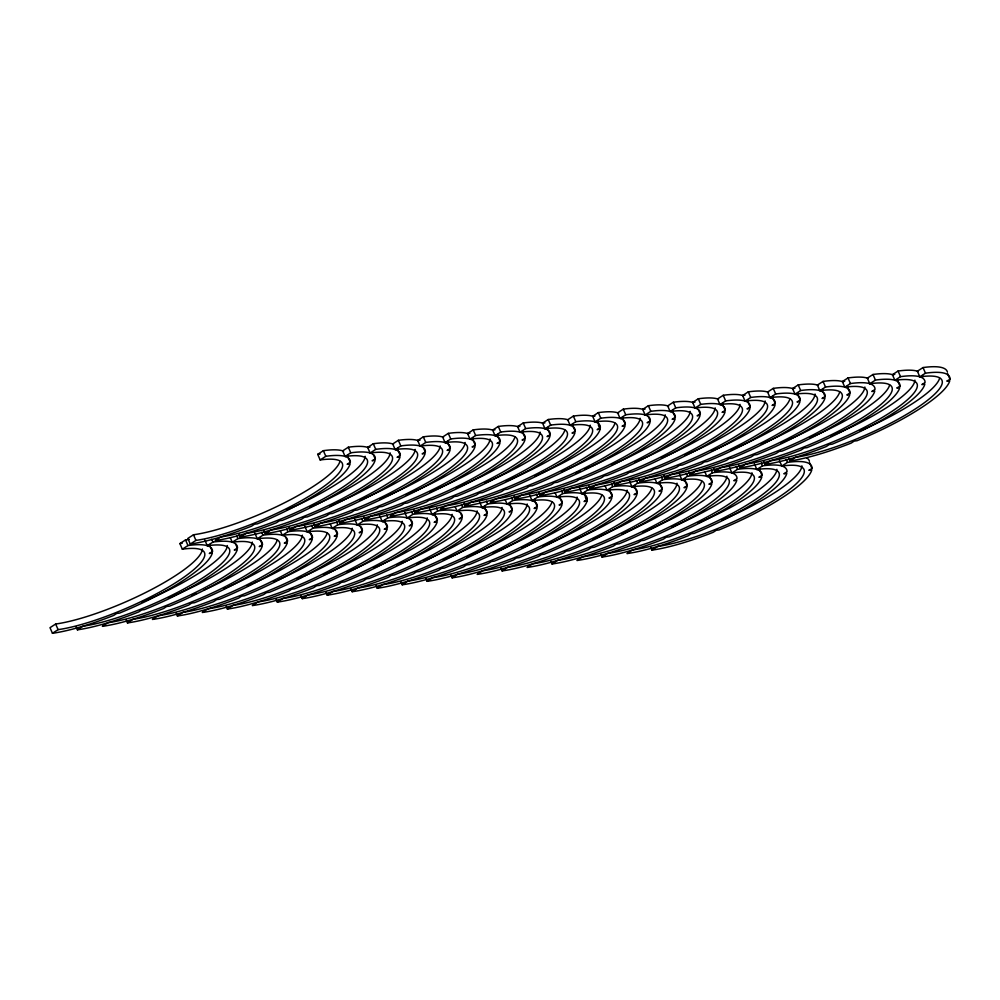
<?xml version="1.0" encoding="UTF-8"?>
<svg xmlns="http://www.w3.org/2000/svg" width="1000" height="1000" viewBox="0 0 1000 1000"><rect width="100%" height="100%" fill="white"/><g stroke="black" fill="none" stroke-linecap="round" stroke-linejoin="round"><path stroke-width="1.5" d="M52.45 633.288A100.275 21.538 -23.6 0 0 113.713 615.438L116.725 613.438L119.5 613.1A100.275 21.538 -23.6 0 0 212.288 553.025L209.325 553.488L212.512 551.462A100.275 21.538 -23.6 0 0 187.975 545.538L182.338 549.188A91.925 19.737 -23.6 0 1 177.65 581.438A91.925 19.737 -23.6 0 1 58.1 629.637L52.45 633.288L50 627.688L55.65 624.025A91.925 19.737 -23.6 0 0 148.3 591.188A91.925 19.737 -23.6 0 0 202.362 549.025M77.4 629.825A100.275 21.538 -23.6 0 0 138.663 611.962L141.688 609.975L144.462 609.625A100.275 21.538 -23.6 0 0 237.237 549.562L234.275 550.013L237.463 548A100.275 21.538 -23.6 0 0 212.938 542.062L207.288 545.725A91.925 19.737 -23.6 0 1 202.613 577.962A91.925 19.737 -23.6 0 1 83.05 626.163L77.4 629.825L76.175 627.013M262.413 544.725L262.438 544.525A100.275 21.538 -23.6 0 0 237.913 538.6L232.262 542.25A91.925 19.737 -23.6 0 1 227.587 574.487A91.925 19.737 -23.6 0 1 108.025 622.7L102.387 626.35A100.275 21.538 -23.6 0 0 163.65 608.5L166.663 606.5L169.438 606.163A100.275 21.538 -23.6 0 0 262.213 546.087L259.25 546.55L262.413 544.725L260.575 540.525M127.463 622.913A100.275 21.538 -23.6 0 0 188.713 605.062L191.737 603.062L194.513 602.725A100.275 21.538 -23.6 0 0 287.288 542.65L284.325 543.112L287.512 541.087A100.275 21.538 -23.6 0 0 262.987 535.163L257.337 538.812A91.925 19.737 -23.6 0 1 252.662 571.062A91.925 19.737 -23.6 0 1 133.1 619.263L127.463 622.913L126.237 620.112M312.438 537.825L312.462 537.625A100.275 21.538 -23.6 0 0 287.938 531.688L282.288 535.35A91.925 19.737 -23.6 0 1 277.613 567.587A91.925 19.737 -23.6 0 1 158.05 615.788L152.413 619.45A100.275 21.538 -23.6 0 0 213.675 601.587L216.688 599.6L219.462 599.25A100.275 21.538 -23.6 0 0 312.238 539.188L309.275 539.637L312.438 537.825L310.6 533.612M177.387 615.975A100.275 21.538 -23.6 0 0 238.65 598.125L241.663 596.125L244.438 595.788A100.275 21.538 -23.6 0 0 337.225 535.712L334.263 536.175L337.45 534.15A100.275 21.538 -23.6 0 0 312.913 528.225L307.275 531.875A91.925 19.737 -23.6 0 1 302.587 564.113A91.925 19.737 -23.6 0 1 183.038 612.325L177.387 615.975L176.163 613.175M190.275 544.05A100.275 21.538 -23.6 0 0 251.537 526.188L254.562 524.2L257.337 523.862A100.275 21.538 -23.6 0 0 350.112 463.787L347.15 464.237L350.337 462.225A100.275 21.538 -23.6 0 0 325.812 456.287L320.163 459.95A91.925 19.737 -23.6 0 1 315.487 492.188A91.925 19.737 -23.6 0 1 195.925 540.388L190.275 544.05L187.825 538.438L193.475 534.775A91.925 19.737 -23.6 0 0 283.637 503.212A91.925 19.737 -23.6 0 0 339.988 461.213M362.325 530.862L362.362 530.662A100.275 21.538 -23.6 0 0 337.825 524.738L332.188 528.4A91.925 19.737 -23.6 0 1 327.512 560.638A91.925 19.737 -23.6 0 1 207.95 608.837L202.3 612.487A100.275 21.538 -23.6 0 0 263.562 594.637L266.575 592.638L269.363 592.3A100.275 21.538 -23.6 0 0 362.137 532.225L359.175 532.688L362.325 530.862L360.487 526.663M375.262 458.95L375.288 458.75A100.275 21.538 -23.6 0 0 350.763 452.812L345.112 456.475A91.925 19.737 -23.6 0 1 340.438 488.713A91.925 19.737 -23.6 0 1 220.875 536.912L215.238 540.575A100.275 21.538 -23.6 0 0 276.5 522.725L279.513 520.725L282.288 520.388A100.275 21.538 -23.6 0 0 375.062 460.312L372.1 460.763L375.262 458.95L373.425 454.738M227.375 609.062A100.275 21.538 -23.6 0 0 288.637 591.2L291.65 589.212L294.425 588.862A100.275 21.538 -23.6 0 0 387.212 528.8L384.25 529.25L387.438 527.238A100.275 21.538 -23.6 0 0 362.9 521.3L357.262 524.963A91.925 19.737 -23.6 0 1 352.575 557.2A91.925 19.737 -23.6 0 1 233.025 605.4L227.375 609.062L226.15 606.25M240.212 537.112A100.275 21.538 -23.6 0 0 301.475 519.25L304.488 517.263L307.262 516.912A100.275 21.538 -23.6 0 0 400.037 456.85L397.088 457.3L400.275 455.288A100.275 21.538 -23.6 0 0 375.737 449.35L370.1 453.013A91.925 19.737 -23.6 0 1 365.412 485.25A91.925 19.737 -23.6 0 1 245.863 533.45L240.212 537.112L238.988 534.3M412.362 523.962L412.388 523.763A100.275 21.538 -23.6 0 0 387.863 517.825L382.212 521.487A91.925 19.737 -23.6 0 1 377.537 553.725A91.925 19.737 -23.6 0 1 257.975 601.925L252.325 605.588A100.275 21.538 -23.6 0 0 313.587 587.725L316.613 585.737L319.387 585.4A100.275 21.538 -23.6 0 0 412.163 525.325L409.2 525.775L412.362 523.962L410.525 519.75M265.287 533.675A100.275 21.538 -23.6 0 0 326.55 515.812L329.562 513.825L332.337 513.488A100.275 21.538 -23.6 0 0 425.112 453.413L422.163 453.862L425.35 451.85A100.275 21.538 -23.6 0 0 400.812 445.913L395.163 449.575A91.925 19.737 -23.6 0 1 390.487 481.812A91.925 19.737 -23.6 0 1 270.938 530.013L265.287 533.675L264.062 530.862M277.312 602.112A100.275 21.538 -23.6 0 0 338.575 584.263L341.587 582.263L344.363 581.925A100.275 21.538 -23.6 0 0 437.137 521.85L434.175 522.312L437.362 520.288A100.275 21.538 -23.6 0 0 412.837 514.362L407.188 518.013A91.925 19.737 -23.6 0 1 402.512 550.262A91.925 19.737 -23.6 0 1 282.95 598.462L277.312 602.112L276.087 599.312M290.238 530.2A100.275 21.538 -23.6 0 0 351.5 512.35L354.513 510.35L357.3 510.012A100.275 21.538 -23.6 0 0 450.075 449.938L447.113 450.387L450.3 448.375A100.275 21.538 -23.6 0 0 425.763 442.438L420.125 446.1A91.925 19.737 -23.6 0 1 415.438 478.338A91.925 19.737 -23.6 0 1 295.887 526.538L290.238 530.2L289.012 527.388M313.988 523.925L315.225 526.737A100.275 21.538 -23.6 0 0 376.475 508.875L379.5 506.887L382.275 506.538A100.275 21.538 -23.6 0 0 475.05 446.475L472.088 446.925L475.25 445.112L472.825 439.3A100.275 21.538 -23.6 0 0 472.688 437.887M302.238 598.638A100.275 21.538 -23.6 0 0 363.5 580.788L366.525 578.787L369.3 578.45A100.275 21.538 -23.6 0 0 462.075 518.375L459.113 518.837L462.3 516.812A100.275 21.538 -23.6 0 0 437.775 510.887L432.125 514.538A91.925 19.737 -23.6 0 1 427.45 546.775A91.925 19.737 -23.6 0 1 307.887 594.987L302.238 598.638L301.012 595.837M475.25 445.112L475.275 444.913A100.275 21.538 -23.6 0 0 450.75 438.975L445.1 442.638A91.925 19.737 -23.6 0 1 440.425 474.875A91.925 19.737 -23.6 0 1 320.863 523.075L315.225 526.737M327.2 595.163A100.275 21.538 -23.6 0 0 388.462 577.312L391.475 575.312L394.25 574.975A100.275 21.538 -23.6 0 0 487.025 514.9L484.062 515.363L487.25 513.337A100.275 21.538 -23.6 0 0 462.725 507.413L457.075 511.062A91.925 19.737 -23.6 0 1 452.4 543.3A91.925 19.737 -23.6 0 1 332.837 591.512L327.2 595.163L325.975 592.362M340.138 523.25A100.275 21.538 -23.6 0 0 401.388 505.387L404.412 503.4L407.188 503.062A100.275 21.538 -23.6 0 0 499.963 442.987L497 443.438L500.188 441.425A100.275 21.538 -23.6 0 0 475.662 435.487L470.012 439.15A91.925 19.737 -23.6 0 1 465.337 471.388A91.925 19.737 -23.6 0 1 345.775 519.587L340.138 523.25L338.913 520.438M350.95 588.9L352.175 591.7A100.275 21.538 -23.6 0 0 413.438 573.85L416.45 571.85L419.225 571.512A100.275 21.538 -23.6 0 0 512 511.438L509.05 511.9L512.2 510.075L509.787 504.263A100.275 21.538 -23.6 0 0 509.65 502.85M363.975 517.013L365.2 519.812A100.275 21.538 -23.6 0 0 426.463 501.962L429.487 499.963L432.262 499.625A100.275 21.538 -23.6 0 0 525.037 439.55L522.075 440L525.237 438.188L522.812 432.375A100.275 21.538 -23.6 0 0 522.675 430.962M512.2 510.075L512.238 509.875A100.275 21.538 -23.6 0 0 487.7 503.95L482.062 507.6A91.925 19.737 -23.6 0 1 477.375 539.837A91.925 19.737 -23.6 0 1 357.825 588.05L352.175 591.7M525.237 438.188L525.262 437.987A100.275 21.538 -23.6 0 0 500.737 432.05L495.087 435.712A91.925 19.737 -23.6 0 1 490.412 467.95A91.925 19.737 -23.6 0 1 370.85 516.15L365.2 519.812M377.25 588.263A100.275 21.538 -23.6 0 0 438.512 570.413L441.525 568.413L444.3 568.075A100.275 21.538 -23.6 0 0 537.075 508L534.113 508.462L537.3 506.438A100.275 21.538 -23.6 0 0 512.775 500.513L507.125 504.162A91.925 19.737 -23.6 0 1 502.45 536.4A91.925 19.737 -23.6 0 1 382.9 584.612L377.25 588.263L376.025 585.462M550.188 434.712L550.212 434.513A100.275 21.538 -23.6 0 0 525.688 428.575L520.037 432.238A91.925 19.737 -23.6 0 1 515.363 464.475A91.925 19.737 -23.6 0 1 395.8 512.675L390.163 516.337A100.275 21.538 -23.6 0 0 451.425 498.488L454.438 496.488L457.212 496.15A100.275 21.538 -23.6 0 0 549.987 436.075L547.025 436.538L550.188 434.712L548.35 430.5M400.975 581.987L402.2 584.788A100.275 21.538 -23.6 0 0 463.462 566.938L466.475 564.938L469.25 564.6A100.275 21.538 -23.6 0 0 562.038 504.525L559.075 504.988L562.225 503.162L559.812 497.35A100.275 21.538 -23.6 0 0 559.675 495.938M413.913 510.062L415.138 512.875A100.275 21.538 -23.6 0 0 476.4 495.012L479.412 493.025L482.188 492.688A100.275 21.538 -23.6 0 0 574.975 432.612L572.013 433.062L575.163 431.25L572.75 425.438A100.275 21.538 -23.6 0 0 572.612 424.025M562.225 503.162L562.263 502.962A100.275 21.538 -23.6 0 0 537.725 497.038L532.087 500.688A91.925 19.737 -23.6 0 1 527.4 532.925A91.925 19.737 -23.6 0 1 407.85 581.138L402.2 584.788M575.163 431.25L575.2 431.05A100.275 21.538 -23.6 0 0 550.662 425.112L545.025 428.775A91.925 19.737 -23.6 0 1 540.337 461.012A91.925 19.737 -23.6 0 1 420.788 509.212L415.138 512.875M585.2 496.65L587.013 501.062A100.275 21.538 -23.6 0 1 494.237 561.138L491.463 561.475L488.438 563.475A100.275 21.538 -23.6 0 1 427.175 581.325L425.95 578.525M587.038 500.863L584.05 501.525L587.238 499.5A100.275 21.538 -23.6 0 0 562.712 493.575L557.062 497.225A91.925 19.737 -23.6 0 1 552.388 529.462A91.925 19.737 -23.6 0 1 432.825 577.675L427.175 581.325M598.3 424.787L600.112 429.188A100.275 21.538 -23.6 0 1 507.337 489.263L504.562 489.6L501.538 491.6A100.275 21.538 -23.6 0 1 440.275 509.462L445.925 505.8A91.925 19.737 -23.6 0 0 565.487 457.6A91.925 19.737 -23.6 0 0 570.163 425.363L567.712 419.75L573.362 416.087A100.275 21.538 -23.6 0 1 593.587 416.562M600.138 428.988L597.15 429.65L600.337 427.625A100.275 21.538 -23.6 0 0 575.812 421.7L570.163 425.363M450.863 575.037L452.1 577.837A100.275 21.538 -23.6 0 0 513.35 559.987L516.375 557.987L519.15 557.65A100.275 21.538 -23.6 0 0 611.925 497.575L608.962 498.038L612.125 496.213L609.7 490.4A100.275 21.538 -23.6 0 0 609.562 488.988M464.012 503.175L465.238 505.988A100.275 21.538 -23.6 0 0 526.487 488.125L529.513 486.138L532.288 485.788A100.275 21.538 -23.6 0 0 625.062 425.725L622.1 426.175L625.262 424.363L622.837 418.55A100.275 21.538 -23.6 0 0 622.7 417.137M612.125 496.213L612.15 496.012A100.275 21.538 -23.6 0 0 587.625 490.087L581.975 493.738A91.925 19.737 -23.6 0 1 577.3 525.975A91.925 19.737 -23.6 0 1 457.738 574.188L452.1 577.837M625.262 424.363L625.288 424.162A100.275 21.538 -23.6 0 0 600.763 418.225L595.112 421.887A91.925 19.737 -23.6 0 1 590.438 454.125A91.925 19.737 -23.6 0 1 470.875 502.325L465.238 505.988M637.2 492.775L637.225 492.575A100.275 21.538 -23.6 0 0 612.7 486.65L607.05 490.3A91.925 19.737 -23.6 0 1 602.375 522.537A91.925 19.737 -23.6 0 1 482.812 570.75L477.163 574.4A100.275 21.538 -23.6 0 0 538.425 556.55L541.45 554.55L544.225 554.212A100.275 21.538 -23.6 0 0 637 494.137L634.038 494.6L637.2 492.775L635.363 488.575M650.238 420.887L650.275 420.688A100.275 21.538 -23.6 0 0 625.737 414.762L620.087 418.413A91.925 19.737 -23.6 0 1 615.413 450.662A91.925 19.737 -23.6 0 1 495.863 498.862L490.213 502.512A100.275 21.538 -23.6 0 0 551.475 484.663L554.487 482.663L557.263 482.325A100.275 21.538 -23.6 0 0 650.037 422.25L647.087 422.713L650.238 420.887L648.4 416.688M500.9 568.125L502.125 570.925A100.275 21.538 -23.6 0 0 563.387 553.075L566.4 551.075L569.175 550.737A100.275 21.538 -23.6 0 0 661.95 490.662L658.988 491.125L662.15 489.3L659.725 483.5A100.275 21.538 -23.6 0 0 659.587 482.088M662.15 489.3L662.175 489.1A100.275 21.538 -23.6 0 0 637.65 483.175L632 486.825A91.925 19.737 -23.6 0 1 627.325 519.075A91.925 19.737 -23.6 0 1 507.762 567.275L502.125 570.925M515.288 499.087A100.275 21.538 -23.6 0 0 576.55 481.225L579.562 479.225L582.337 478.888A100.275 21.538 -23.6 0 0 675.113 418.812L672.15 419.275L675.337 417.25A100.275 21.538 -23.6 0 0 650.812 411.325L645.163 414.988A91.925 19.737 -23.6 0 1 640.487 447.225A91.925 19.737 -23.6 0 1 520.938 495.425L515.288 499.087L514.062 496.275M655.15 479.162L656.988 483.363A91.925 19.737 -23.6 0 1 652.3 515.6A91.925 19.737 -23.6 0 1 532.75 563.812L527.1 567.463A100.275 21.538 -23.6 0 0 588.362 549.612L591.375 547.612L594.15 547.275A100.275 21.538 -23.6 0 0 686.925 487.2L683.975 487.663L687.125 485.838L684.712 480.025A100.275 21.538 -23.6 0 0 684.575 478.612M687.125 485.838L687.163 485.637A100.275 21.538 -23.6 0 0 662.625 479.712L656.988 483.363M540.237 495.613A100.275 21.538 -23.6 0 0 601.5 477.75L604.513 475.763L607.288 475.412A100.275 21.538 -23.6 0 0 700.062 415.35L697.113 415.8L700.3 413.787A100.275 21.538 -23.6 0 0 675.763 407.85L670.125 411.512A91.925 19.737 -23.6 0 1 665.438 443.75A91.925 19.737 -23.6 0 1 545.887 491.95L540.237 495.613L539.012 492.8M550.812 561.188L552.038 563.987A100.275 21.538 -23.6 0 0 613.3 546.138L616.325 544.138L619.1 543.8A100.275 21.538 -23.6 0 0 711.875 483.725L708.913 484.188L712.075 482.362L709.65 476.55A100.275 21.538 -23.6 0 0 709.513 475.138M712.075 482.362L712.1 482.163A100.275 21.538 -23.6 0 0 687.575 476.225L681.925 479.888A91.925 19.737 -23.6 0 1 677.25 512.125A91.925 19.737 -23.6 0 1 557.688 560.325L552.038 563.987M565.212 492.137A100.275 21.538 -23.6 0 0 626.475 474.288L629.5 472.287L632.275 471.95A100.275 21.538 -23.6 0 0 725.05 411.875L722.087 412.337L725.275 410.312A100.275 21.538 -23.6 0 0 700.75 404.387L695.1 408.038A91.925 19.737 -23.6 0 1 690.425 440.288A91.925 19.737 -23.6 0 1 570.862 488.488L565.212 492.137L563.987 489.338M588.9 485.85L590.125 488.663A100.275 21.538 -23.6 0 0 651.388 470.8L654.412 468.8L657.188 468.462A100.275 21.538 -23.6 0 0 749.963 408.387L747 408.85L750.163 407.038L747.738 401.225A100.275 21.538 -23.6 0 0 747.6 399.812M750.163 407.038L750.188 406.838A100.275 21.538 -23.6 0 0 725.662 400.9L720.013 404.562A91.925 19.737 -23.6 0 1 715.337 436.8A91.925 19.737 -23.6 0 1 595.775 485L590.125 488.663M602.025 557.062A100.275 21.538 -23.6 0 0 663.288 539.212L666.3 537.212L669.087 536.875A100.275 21.538 -23.6 0 0 761.862 476.8L758.9 477.262L762.087 475.238A100.275 21.538 -23.6 0 0 737.562 469.312L731.912 472.962A91.925 19.737 -23.6 0 1 727.237 505.2A91.925 19.737 -23.6 0 1 607.675 553.413L602.025 557.062L600.8 554.263M615.2 485.225A100.275 21.538 -23.6 0 0 676.462 467.362L679.488 465.375L682.262 465.025A100.275 21.538 -23.6 0 0 775.037 404.963L772.075 405.412L775.263 403.4A100.275 21.538 -23.6 0 0 750.738 397.463L745.088 401.125A91.925 19.737 -23.6 0 1 740.413 433.363A91.925 19.737 -23.6 0 1 620.85 481.562L615.2 485.225L613.975 482.413M638.938 478.938L640.163 481.75A100.275 21.538 -23.6 0 0 701.413 463.888L704.438 461.9L707.212 461.562A100.275 21.538 -23.6 0 0 799.987 401.488L797.025 401.938L800.188 400.125L797.763 394.312A100.275 21.538 -23.6 0 0 797.625 392.9M800.188 400.125L800.212 399.925A100.275 21.538 -23.6 0 0 775.688 393.988L770.037 397.65A91.925 19.737 -23.6 0 1 765.362 429.888A91.925 19.737 -23.6 0 1 645.8 478.088L640.163 481.75M809.562 462.688L811.988 468.5L808.825 470.325L811.787 469.862A100.275 21.538 -23.6 0 1 719.013 529.938L716.237 530.275L713.225 532.275A100.275 21.538 -23.6 0 1 651.963 550.125L650.738 547.325M811.988 468.5L812.013 468.3A100.275 21.538 -23.6 0 0 787.487 462.375L781.838 466.025A91.925 19.737 -23.6 0 1 777.163 498.263A91.925 19.737 -23.6 0 1 657.613 546.475L651.963 550.125M665.138 478.288A100.275 21.538 -23.6 0 0 726.4 460.425L729.412 458.425L732.188 458.088A100.275 21.538 -23.6 0 0 824.963 398.013L822.013 398.475L825.2 396.463A100.275 21.538 -23.6 0 0 800.662 390.525L795.013 394.188A91.925 19.737 -23.6 0 1 790.337 426.425A91.925 19.737 -23.6 0 1 670.788 474.625L665.138 478.288L663.913 475.475M689.987 474.775A100.275 21.538 -23.6 0 0 751.25 456.925L754.262 454.925L757.038 454.588A100.275 21.538 -23.6 0 0 849.812 394.513L846.85 394.975L850.037 392.95A100.275 21.538 -23.6 0 0 825.512 387.025L819.862 390.675A91.925 19.737 -23.6 0 1 815.188 422.912A91.925 19.737 -23.6 0 1 695.625 471.125L689.987 474.775L688.763 471.975M897.525 380.4L899.95 386.213L896.787 388.038L899.75 387.575A100.275 21.538 -23.6 0 1 806.975 447.65L804.2 447.987L801.175 449.988A100.275 21.538 -23.6 0 1 739.912 467.837L738.688 465.037M899.95 386.213L899.975 386.012A100.275 21.538 -23.6 0 0 875.45 380.075L869.8 383.738A91.925 19.737 -23.6 0 1 865.125 415.975A91.925 19.737 -23.6 0 1 745.562 464.175L739.912 467.837M922.562 377.163L922.6 376.962A100.275 21.538 -23.6 0 0 922.463 375.55M947.55 373.488L949.975 379.3L946.812 381.125L949.775 380.662A100.275 21.538 -23.6 0 1 857 440.737L854.225 441.075L851.2 443.075A100.275 21.538 -23.6 0 1 789.938 460.925L788.713 458.125M949.975 379.3L950 379.1A100.275 21.538 -23.6 0 0 925.475 373.175L919.825 376.825A91.925 19.737 -23.6 0 1 915.15 409.062A91.925 19.737 -23.6 0 1 795.588 457.275L789.938 460.925M182.338 549.188L179.887 543.587L185.525 539.925A100.275 21.538 -23.6 0 1 189.325 539.462M320.163 459.95L317.712 454.338L323.363 450.675A100.275 21.538 -23.6 0 1 343.587 451.15M368.537 447.675A100.275 21.538 -23.6 0 0 348.312 447.212L342.663 450.863L345.112 456.475M370.1 453.013L367.65 447.4L373.288 443.738A100.275 21.538 -23.6 0 1 393.525 444.212M418.6 440.775A100.275 21.538 -23.6 0 0 398.363 440.3L392.713 443.963L395.163 449.575M420.125 446.1L417.675 440.487L423.312 436.838A100.275 21.538 -23.6 0 1 443.55 437.3M468.525 433.837A100.275 21.538 -23.6 0 0 448.3 433.363L442.65 437.025L445.1 442.638M470.012 439.15L467.562 433.537L473.212 429.888A100.275 21.538 -23.6 0 1 493.438 430.35M495.087 435.712L492.638 430.1L498.288 426.45A100.275 21.538 -23.6 0 1 518.513 426.912M520.037 432.238L517.587 426.625L523.237 422.975A100.275 21.538 -23.6 0 1 543.462 423.438M545.025 428.775L542.575 423.162L548.212 419.513A100.275 21.538 -23.6 0 1 568.45 419.975M595.112 421.887L592.663 416.275L598.312 412.612A100.275 21.538 -23.6 0 1 618.538 413.088M643.525 409.625A100.275 21.538 -23.6 0 0 623.288 409.15L617.638 412.812L620.087 418.413M645.163 414.988L642.712 409.375L648.363 405.712A100.275 21.538 -23.6 0 1 668.6 406.188M693.55 402.713A100.275 21.538 -23.6 0 0 673.312 402.238L667.675 405.9L670.125 411.512M695.1 408.038L692.65 402.438L698.3 398.775A100.275 21.538 -23.6 0 1 718.525 399.25M743.438 395.763A100.275 21.538 -23.6 0 0 723.213 395.288L717.562 398.95L720.013 404.562M745.088 401.125L742.638 395.513L748.288 391.85A100.275 21.538 -23.6 0 1 768.512 392.325M793.462 388.85A100.275 21.538 -23.6 0 0 773.238 388.375L767.588 392.038L770.037 397.65M795.013 394.188L792.562 388.575L798.213 384.913A100.275 21.538 -23.6 0 1 818.45 385.387M843.288 381.875A100.275 21.538 -23.6 0 0 823.062 381.413L817.412 385.062L819.862 390.675M713.713 468.5L714.938 471.3L720.588 467.65A91.925 19.737 -23.6 0 0 840.138 419.438A91.925 19.737 -23.6 0 0 844.812 387.2L842.362 381.587L848.012 377.938A100.275 21.538 -23.6 0 1 868.25 378.4M706.838 476.4L712.487 472.75A100.275 21.538 -23.6 0 1 737.013 478.675L733.825 480.7L736.787 480.238A100.275 21.538 -23.6 0 1 644.013 540.312L641.237 540.65L638.212 542.65A100.275 21.538 -23.6 0 1 576.95 560.5L582.6 556.85A91.925 19.737 -23.6 0 0 702.163 508.638A91.925 19.737 -23.6 0 0 706.838 476.4L705 472.2M844.812 387.2L850.462 383.55A100.275 21.538 -23.6 0 1 875 389.475L871.812 391.5L874.762 391.037A100.275 21.538 -23.6 0 1 781.988 451.112L779.212 451.45L776.2 453.45A100.275 21.538 -23.6 0 1 714.938 471.3M893.225 374.938A100.275 21.538 -23.6 0 0 873 374.475L867.35 378.125L869.8 383.738M763.763 461.6L764.987 464.4L770.638 460.75A91.925 19.737 -23.6 0 0 890.2 412.537A91.925 19.737 -23.6 0 0 894.875 380.3L892.425 374.688L898.062 371.037A100.275 21.538 -23.6 0 1 918.3 371.5M756.862 469.487L762.513 465.838A100.275 21.538 -23.6 0 1 787.038 471.763L783.85 473.787L786.812 473.325A100.275 21.538 -23.6 0 1 694.038 533.4L691.263 533.737L688.238 535.737A100.275 21.538 -23.6 0 1 626.975 553.587L632.625 549.938A91.925 19.737 -23.6 0 0 752.188 501.725A91.925 19.737 -23.6 0 0 756.862 469.487L754.412 463.888M894.875 380.3L900.525 376.65A100.275 21.538 -23.6 0 1 925.05 382.575L921.862 384.6L924.825 384.137A100.275 21.538 -23.6 0 1 832.05 444.212L829.262 444.55L826.25 446.55A100.275 21.538 -23.6 0 1 764.987 464.4M947.412 372.075A100.275 21.538 -23.6 0 0 923.025 367.562L917.375 371.213L919.825 376.825M209.262 546.325L210.062 545.862A100.275 21.538 -23.6 0 0 209.925 544.45M309.225 532.475L310.012 532.013A100.275 21.538 -23.6 0 0 309.875 530.6M347.688 456.863L347.887 456.613A100.275 21.538 -23.6 0 0 347.75 455.2M397.625 449.925L397.825 449.675A100.275 21.538 -23.6 0 0 397.688 448.263M447.65 443.013L447.85 442.762A100.275 21.538 -23.6 0 0 447.713 441.35M497.537 436.062L497.738 435.812A100.275 21.538 -23.6 0 0 497.6 434.4M547.562 429.15L547.762 428.9A100.275 21.538 -23.6 0 0 547.625 427.488M597.688 422.275L597.888 422.025A100.275 21.538 -23.6 0 0 597.75 420.613M672.7 411.9L672.887 411.65A100.275 21.538 -23.6 0 0 672.75 410.238M259.788 539.175L259.988 538.925A100.275 21.538 -23.6 0 0 259.85 537.513M722.625 404.963L722.825 404.712A100.275 21.538 -23.6 0 0 722.688 403.3M772.613 398.038L772.812 397.788A100.275 21.538 -23.6 0 0 772.675 396.375M822.55 391.1L822.738 390.85A100.275 21.538 -23.6 0 0 822.6 389.438M384.787 521.875L384.988 521.625A100.275 21.538 -23.6 0 0 384.85 520.212M434.712 514.938L434.913 514.688A100.275 21.538 -23.6 0 0 434.775 513.275M484.6 507.975L484.8 507.725A100.275 21.538 -23.6 0 0 484.663 506.312M534.663 501.075L534.85 500.825A100.275 21.538 -23.6 0 0 534.712 499.412M584.587 494.137L584.788 493.888A100.275 21.538 -23.6 0 0 584.65 492.475M634.575 487.212L634.775 486.975A100.275 21.538 -23.6 0 0 634.637 485.55M759.438 469.875L759.638 469.625A100.275 21.538 -23.6 0 0 759.5 468.212M923.025 367.562L925.475 373.175M898.062 371.037L900.525 376.65M873 374.475L875.45 380.075M848.012 377.938L850.462 383.55M850.013 393.15L847.588 387.337A100.275 21.538 -23.6 0 0 847.45 385.925M823.062 381.413L825.512 387.025M823.325 392.45L825.163 396.65M798.213 384.913L800.662 390.525M773.238 388.375L775.688 393.988M773.4 399.387L775.238 403.6M786.263 459.562L787.487 462.375M779.388 460.412L781.838 466.025M748.288 391.85L750.738 397.463M761.287 463.025L762.513 465.838M760.212 471.238L762.062 475.438M723.213 395.288L725.662 400.9M723.413 406.312L725.25 410.513M736.338 466.5L737.562 469.312M729.463 467.35L731.912 472.962M698.3 398.775L700.75 404.387M698.425 409.775L700.263 413.988M711.263 469.938L712.487 472.75M673.312 402.238L675.763 407.85M673.475 413.25L675.312 417.45M686.35 473.425L687.575 476.225M679.475 474.275L681.925 479.888M648.363 405.712L650.812 411.325M661.4 476.9L662.625 479.712M623.288 409.15L625.737 414.762M636.425 480.363L637.65 483.175M629.55 481.225L632 486.825M598.312 412.612L600.763 418.225M598.475 423.625L600.312 427.825M611.475 483.837L612.7 486.65M605.212 486.1L607.05 490.3M573.362 416.087L575.812 421.7M586.4 487.275L587.625 490.087M585.375 495.487L587.212 499.7M579.525 488.125L581.975 493.738M548.212 419.513L550.662 425.112M561.487 490.763L562.712 493.575M555.225 493.013L557.062 497.225M523.237 422.975L525.688 428.575M536.5 494.225L537.725 497.038M535.438 502.438L537.275 506.637M529.637 495.087L532.087 500.688M498.288 426.45L500.737 432.05M498.325 437.413L500.163 441.625M511.55 497.7L512.775 500.513M505.288 499.963L507.125 504.162M473.212 429.888L475.662 435.487M486.475 501.138L487.7 503.95M485.387 509.338L487.225 513.538M479.6 501.987L482.062 507.6M448.3 433.363L450.75 438.975M448.425 444.363L450.262 448.575M461.5 504.6L462.725 507.413M460.438 512.812L462.275 517.013M455.238 506.863L457.075 511.062M423.312 436.838L425.763 442.438M423.475 447.837L425.312 452.05M436.55 508.075L437.775 510.887M435.5 516.287L437.337 520.487M429.675 508.925L432.125 514.538M398.363 440.3L400.812 445.913M398.4 451.275L400.238 455.487M411.613 511.562L412.837 514.362M404.738 512.413L407.188 518.013M373.288 443.738L375.737 449.35M386.637 515.025L387.863 517.825M385.562 523.225L387.4 527.438M379.762 515.875L382.212 521.487M348.312 447.212L350.763 452.812M348.475 458.212L350.312 462.425M361.675 518.5L362.9 521.3M354.812 519.35L357.262 524.963M323.363 450.675L325.812 456.287M336.6 521.938L337.825 524.738M335.575 530.15L337.413 534.35M330.35 524.188L332.188 528.4M311.688 525.413L312.913 528.225M304.825 526.275L307.275 531.875M286.712 528.888L287.938 531.688M285.65 537.087L287.488 541.287M280.45 531.138L282.288 535.35M261.762 532.362L262.987 535.163M254.887 533.212L257.337 538.812M236.688 535.788L237.913 538.6M235.588 543.987L237.438 548.2M230.425 538.05L232.262 542.25M211.713 539.263L212.938 542.062M210.637 547.463L212.475 551.663M204.838 540.112L207.288 545.725M193.475 534.775L195.925 540.388M185.525 539.925L187.975 545.538M55.65 624.025L58.1 629.637M726.875 476.225A91.925 19.737 -23.6 0 1 642.95 532.175M701.75 481.15A91.925 19.737 -23.6 0 1 622.013 533.987M801.875 465.85A91.925 19.737 -23.6 0 1 721.938 520.125M806.838 457.987A100.275 21.538 -23.6 0 1 809.425 461.275M751.938 472.788A91.925 19.737 -23.6 0 1 672 527.062M776.9 469.325A91.925 19.737 -23.6 0 1 698.288 523.025M677.013 483.188A91.925 19.737 -23.6 0 1 593.088 539.138M627.087 490.125A91.925 19.737 -23.6 0 1 543.162 546.087M651.825 488.088A91.925 19.737 -23.6 0 1 572.1 540.925M527.163 503.988A91.925 19.737 -23.6 0 1 443.237 559.938M577.1 497.05A91.925 19.737 -23.6 0 1 493.175 553M601.8 495A91.925 19.737 -23.6 0 1 522.075 547.837M452.163 514.362A91.925 19.737 -23.6 0 1 373.55 568.075M477.113 510.887A91.925 19.737 -23.6 0 1 397.175 565.163M502.088 507.425A91.925 19.737 -23.6 0 1 423.475 561.138M420.825 562.263A91.925 19.737 -23.6 0 1 416.838 563.925M551.912 501.95A91.925 19.737 -23.6 0 1 466.863 557.013M839.688 391.938A91.925 19.737 -23.6 0 1 761.287 444.212M864.85 387.025A91.925 19.737 -23.6 0 1 780.925 442.975M842.362 381.587A91.925 19.737 -23.6 0 1 844.725 381.287M889.625 385A91.925 19.737 -23.6 0 1 809.887 437.837M939.65 378.088A91.925 19.737 -23.6 0 1 859.925 430.925M914.9 380.125A91.925 19.737 -23.6 0 1 830.987 436.075M892.425 374.688A91.925 19.737 -23.6 0 1 894.775 374.387M590.2 425.188A91.925 19.737 -23.6 0 1 506.275 481.138M614.938 423.137A91.925 19.737 -23.6 0 1 541.825 473.088M540.5 473.675A91.925 19.737 -23.6 0 1 535.212 475.988M592.663 416.275A91.925 19.737 -23.6 0 1 595.013 415.975M640.125 418.25A91.925 19.737 -23.6 0 1 561.512 471.95M690.15 411.337A91.925 19.737 -23.6 0 1 611.538 465.037M815.05 394.012A91.925 19.737 -23.6 0 1 731.125 449.963M792.562 388.575A91.925 19.737 -23.6 0 1 794.925 388.275M765.125 400.95A91.925 19.737 -23.6 0 1 685.188 455.225M742.638 395.513A91.925 19.737 -23.6 0 1 744.987 395.213M789.862 398.913A91.925 19.737 -23.6 0 1 711.462 451.175M665.2 414.812A91.925 19.737 -23.6 0 1 591.875 466.188M590.562 466.775A91.925 19.737 -23.6 0 1 585.262 469.087M579.95 471.312A91.925 19.737 -23.6 0 1 575.962 472.925M642.712 409.375A91.925 19.737 -23.6 0 1 645.062 409.075M715.138 407.875A91.925 19.737 -23.6 0 1 635.2 462.137M692.65 402.438A91.925 19.737 -23.6 0 1 695 402.137M740.05 404.387A91.925 19.737 -23.6 0 1 661.438 458.088M179.887 543.587A91.925 19.737 -23.6 0 1 182.237 543.288M227.325 545.55A91.925 19.737 -23.6 0 1 142.062 602.05M252.3 542.087A91.925 19.737 -23.6 0 1 168.375 598.038M302.325 535.175A91.925 19.737 -23.6 0 1 227.675 587.137M226.363 587.725A91.925 19.737 -23.6 0 1 223.713 588.875M427.225 517.85A91.925 19.737 -23.6 0 1 347.287 572.112M377.287 524.788A91.925 19.737 -23.6 0 1 303.962 576.163M302.65 576.75A91.925 19.737 -23.6 0 1 297.35 579.062M402.25 521.312A91.925 19.737 -23.6 0 1 323.638 575.013M352.212 528.225A91.925 19.737 -23.6 0 1 277.575 580.188M276.25 580.775A91.925 19.737 -23.6 0 1 273.6 581.925M327.1 533.138A91.925 19.737 -23.6 0 1 253.975 583.088M252.662 583.675A91.925 19.737 -23.6 0 1 247.362 585.975M277.162 540.075A91.925 19.737 -23.6 0 1 204.05 590.025M196.112 593.488A91.925 19.737 -23.6 0 1 192.125 595.15M564.85 430.037A91.925 19.737 -23.6 0 1 485.112 482.875M542.575 423.162A91.925 19.737 -23.6 0 1 544.925 422.863M514.913 436.975A91.925 19.737 -23.6 0 1 429.875 492.038M492.638 430.1A91.925 19.737 -23.6 0 1 494.988 429.8M540.075 432.062A91.925 19.737 -23.6 0 1 456.15 488.013M517.587 426.625A91.925 19.737 -23.6 0 1 519.938 426.325M490.05 438.975A91.925 19.737 -23.6 0 1 406.125 494.925M467.562 433.537A91.925 19.737 -23.6 0 1 469.913 433.237M465.138 442.463A91.925 19.737 -23.6 0 1 386.525 496.163M385.2 496.737A91.925 19.737 -23.6 0 1 379.888 498.963M415.2 449.4A91.925 19.737 -23.6 0 1 336.587 503.1M335.262 503.675A91.925 19.737 -23.6 0 1 329.95 505.9M440.15 445.925A91.925 19.737 -23.6 0 1 360.213 500.2M417.675 440.487A91.925 19.737 -23.6 0 1 420.025 440.188M390.125 452.837A91.925 19.737 -23.6 0 1 310.188 507.113M367.65 447.4A91.925 19.737 -23.6 0 1 370 447.1M365.15 456.3A91.925 19.737 -23.6 0 1 286.537 510M317.712 454.338A91.925 19.737 -23.6 0 1 320.062 454.038"/></g></svg>
